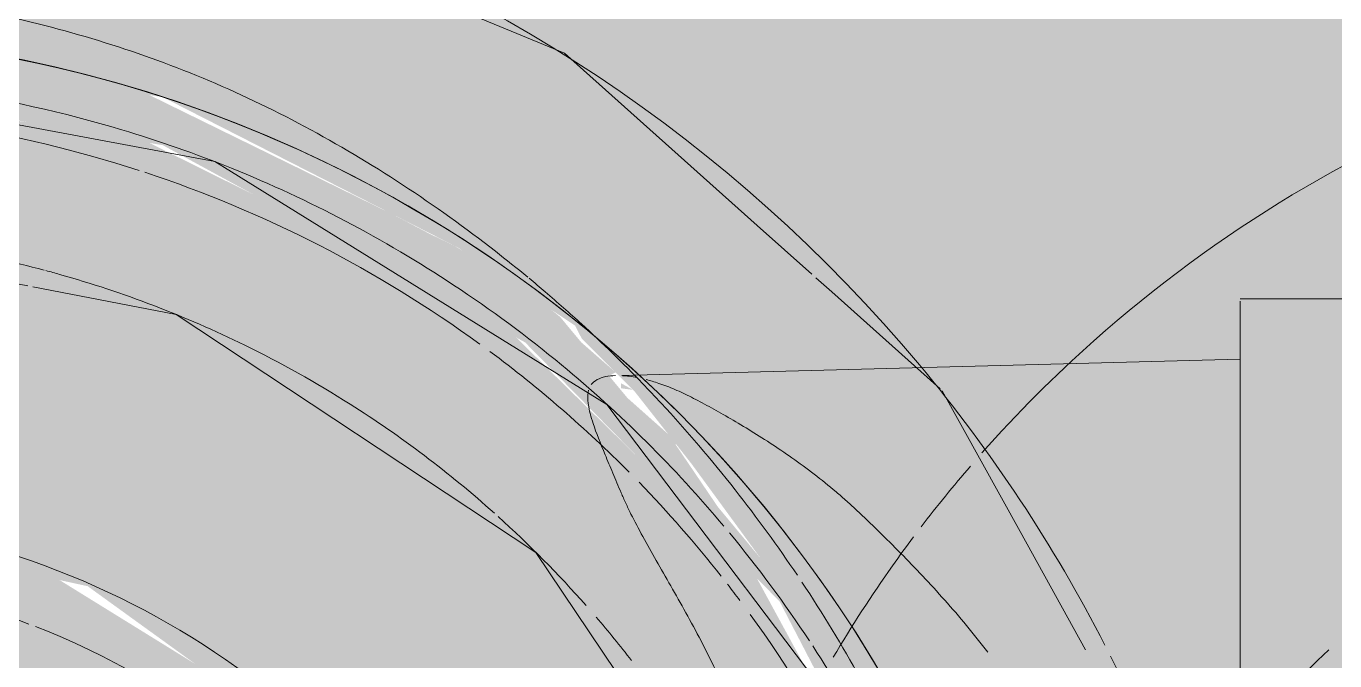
# Model space of a CAD drawing. Header units: metres. Extents: x 1.1 to 88.1, y -3.7 to 23.8.
# Drawn here: x 23.97653 to 24.00674, y 22.12037 to 22.13502 of the extents above; entities that cross this region are included whole.
import ezdxf

# ---------------------------------------------------------------- set-up
doc = ezdxf.new("R2010")
doc.units = ezdxf.units.M
doc.layers.add('1095_ARQ_BASE_dwg', color=7, linetype='Continuous', lineweight=5, true_color=0x767676)
doc.layers.add('A-FLOR', color=7, linetype='Continuous', lineweight=9, true_color=0x007f00)
doc.layers.add('LAYOUT-WC_COZINHA', color=7, linetype='Continuous', lineweight=5)
doc.layers.add('P-SANR-FIXT', color=7, linetype='Continuous', lineweight=5)

# ---------------------------------------------------------------- blocks, each defined once
blk = doc.blocks.new('1095_ARQ_BASE_dwg_A$C331B23C5-V4-TÉRREO')
at = {"layer": 'LAYOUT-WC_COZINHA', "color": 254, "true_color": 0xe6e6e6}
for radius, start, end in [(0.02173008093745888, 313.4386172301925, 320.9453851844161), (0.03065085100652099, 324.689043709884, 329.3898405310969), (0.03065085100652095, 311.6277982307926, 318.4733296599605)]:
    blk.add_arc((0.1988713163498231, 0.4000000485780205), radius, start, end, dxfattribs=at)
at = {"layer": 'LAYOUT-WC_COZINHA', "color": 7, "true_color": 0xf2f2f2}
for radius, start, end in [(0.03065085100652091, 323.1499350355158, 324.6890437098821), (0.03065085100652079, 319.2244695026557, 322.5936455559533)]:
    blk.add_arc((0.1988713163498231, 0.4000000485780205), radius, start, end, dxfattribs=at)
at = {"layer": 'LAYOUT-WC_COZINHA', "color": 254, "true_color": 0xcecece}
blk.add_arc((0.1988713163498231, 0.4000000485780205), 0.0306508510065208, 290.3570076694925, 311.6277982307911, dxfattribs=at)
blk = doc.blocks.new('1095_ARQ_BASE_dwg-4006143-TÉRREO')
at = {"rotation": 270}
blk.add_blockref('1095_ARQ_BASE_dwg_A$C331B23C5-V4-TÉRREO', (16.30244843990409, 13.27780630161033), dxfattribs=at)
blk = doc.blocks.new('USO_ESG_Cuba lavatório retângular - Uso geral-4012784-TÉRREO')
at = {"layer": 'P-SANR-FIXT', "true_color": 0xf3f3f3, "transparency": 33554560}
h = blk.add_hatch(color=7, dxfattribs=at)
h.paths.add_polyline_path([(0.1869294648993255, -0.357624999999909), (0.1869294648993261, -0.1449999999999898), (-0.1858498807490143, -0.1449999999999861), (-0.1858498807490148, -0.3576249999999097), (0.1866170412062196, -0.357624999999909)])
h.paths.add_polyline_path([(0.03085075423785871, -0.2499999999999835), (0.02853169548887802, -0.2605591455053556), (0.02313259905116912, -0.2689772181100412), (0.02216480677848439, -0.2697392606215501), (0.01763355756879813, -0.2742705098312342), (0.00927050983127133, -0.2785316954888421), (2.382307684456464e-14, -0.2799999999999854), (-0.009270509831225848, -0.2785316954888422), (-0.01763355756875049, -0.2742705098312342), (-0.02427050983122569, -0.2676335575687601), (-0.0251214761728119, -0.2661279080109749), (-0.02906568206069272, -0.2597400045693585), (-0.03112010454866174, -0.2499999999999837), (-0.02853169548883146, -0.2391271243805648), (-0.02329843698086969, -0.2310628503781256), (-0.02174433880653905, -0.2298402714065292), (-0.01763355756875049, -0.2257294901687417), (-0.008846695337719012, -0.221401178889773), (0.000539792075152667, -0.2200854946656971), (0.00927050983127133, -0.2214683045111337), (0.01763355756879705, -0.2257294901687416), (0.02427050983127117, -0.2323664424312071), (0.0262010603231194, -0.235807013857252), (0.02875675427854008, -0.2397917578825391), (0.03037067809956857, -0.2476596305875227)])
h = blk.add_hatch(color=7, dxfattribs=at)
h.paths.add_polyline_path([(0.02533763338724237, -0.2344607903328328), (0.02427050983127117, -0.2323664424312071), (0.02411113747496271, -0.2325484830128858), (0.02427050983127117, -0.2327969705296536)])
h.paths.add_polyline_path([(0.02216480677848548, -0.2302607393784257), (0.01763355756879705, -0.2257294901687416), (0.00927050983127133, -0.2214683045111337), (2.382307684456464e-14, -0.2199999999999818), (-0.009270509831225848, -0.2214683045111338), (-0.01763355756875049, -0.2257294901687417), (-0.02174433880653905, -0.2298402714065292), (-0.01512085696504463, -0.2246297063650442), (-0.005298960460592389, -0.2211704951486595), (0.005176605270418327, -0.2211704951486595), (0.01558627173027372, -0.2250807813319949), (0.01923043080564075, -0.2279502030173084)])
h.paths.add_polyline_path([(0.02216480677848439, -0.2697392606215501), (0.0149526239992961, -0.2754181547743642), (0.005115685665228228, -0.2788507627995166), (-0.005298960460591306, -0.2788295048513077), (-0.01512085696504354, -0.2753702936349231), (-0.02174433880652822, -0.2701597285934554), (-0.01763355756875049, -0.2742705098312342), (-0.008846695337719012, -0.2785988211101942), (0.0005397920751537499, -0.2799145053342788), (0.00927050983127133, -0.2785316954888421), (0.01763355756879813, -0.2742705098312342)])
h.paths.add_polyline_path([(-0.02391126502494523, -0.2320071976249332), (-0.02427050983122569, -0.2323664424312072), (-0.02414439462078277, -0.2323664424312072)])
h = blk.add_hatch(color=7, dxfattribs=at)
h.paths.add_polyline_path([(0.008961492836891504, -0.2224193610274232), (0.004590060453473843, -0.2211339034133064), (0.00107646400322933, -0.2211704951486595), (0.008652475842520341, -0.2223704175437216)])
h.paths.add_polyline_path([(0.0300000000000235, -0.2499999999999835), (0.02853169548887802, -0.2407294901687382), (0.02399438216739933, -0.2323664424312071), (0.02292684928999008, -0.231022781889926), (0.02216480677848331, -0.2302607393784257), (0.0149526239992961, -0.2245818452256116), (0.00940909705789155, -0.2226474267693292), (0.01763355756879705, -0.2271262924154066), (0.02356980799344345, -0.2331668081476626), (0.02762958245628254, -0.2413475241574914), (0.02900000000001831, -0.2499999999999835), (0.02959928155077139, -0.2499999999999835)])
h.paths.add_polyline_path([(1.840874119807268e-14, -0.2209999999999815), (-0.006172342022647001, -0.2214683045111338), (-0.008652475842477025, -0.2223704175437216), (-0.001021336680901484, -0.2211617638385803)])
h.paths.add_polyline_path([(-0.008961492836855768, -0.2224193610274232), (-0.01512085696504463, -0.2246297063650442), (-0.02346149283685572, -0.2315574254368437), (-0.02427050983122569, -0.2325607816963789), (-0.0251214761728119, -0.2340365579130425), (-0.02862534557809197, -0.2413207735616555), (-0.02982850638683382, -0.2499999999999837), (-0.02896880295333251, -0.2498030295994473), (-0.02742318694958067, -0.2407294901687383), (-0.02287370758456288, -0.2323664424312072), (-0.01683319185230797, -0.2264301920065564), (-0.009032939408807355, -0.2224557648741196)])
h = blk.add_hatch(color=7, dxfattribs=at)
h.paths.add_polyline_path([(0.03085075423786087, -0.2499999999999835), (0.02832062273722039, -0.2391117576227932), (0.02625332195382235, -0.2362579303333787), (0.02853169548887802, -0.2407294901687382), (0.0300000000000235, -0.2499999999999835)])
h.paths.add_polyline_path([(0.0235005591612204, -0.2315964917611596), (0.02313259905116912, -0.231022781889926), (0.02347751561323359, -0.2315734482131771)])
h.paths.add_polyline_path([(-0.02174433880653905, -0.2298402714065292), (-0.02329843698086969, -0.2310628503781256), (-0.02296691777814089, -0.2310628503781256), (-0.02187504778902762, -0.2299709803890156)])
h.paths.add_polyline_path([(-0.02473141780714392, -0.2332710252668231), (-0.02896880295333251, -0.2398006921695213), (-0.03112010454866065, -0.2499999999999837), (-0.02999999999997694, -0.2499999999999837), (-0.02853169548883146, -0.2407294901687383), (-0.02489539366373484, -0.2335928460056124)])
at = {"layer": 'P-SANR-FIXT', "color": 8, "true_color": 0x808080, "flags": 128}
blk.add_lwpolyline([(-0.0289999999999815, -0.2499999999999837), (-0.02704463938924065, -0.2395315960956219), (-0.0214422427375692, -0.2304748821672448), (-0.01294830699244713, -0.2240511783306102), (-0.008925505879602077, -0.2229023118418197)], dxfattribs=at)
at = {"layer": 'P-SANR-FIXT', "color": 8, "true_color": 0x808080}
for centre, radius, start, end in [((3.790034952544374e-15, -0.2500000000000009), 0.03000000000000018, 5.915831707522141e-13, 180.0000000000006), ((-1.624300693947589e-15, -0.2500000000000009), 0.02899999999999968, 123.4498107899379, 129.5802092623178), ((-1.624300693947589e-15, -0.2500000000000009), 0.02899999999999987, 140.4197907376802, 146.5501892100546), ((-1.624300693947589e-15, -0.2500000000000009), 0.02900000000000007, 158.0128132541248, 163.3180037584278)]:
    blk.add_arc(centre, radius, start, end, dxfattribs=at)
at = {"layer": 'P-SANR-FIXT'}
blk.add_arc((3.790034952544374e-15, -0.2500000000000009), 0.03000000000000186, 5.088887490341627e-14, 180, dxfattribs=at)
at = {"layer": 'P-SANR-FIXT', "color": 9, "true_color": 0xb9b9b9}
for radius, start, end in [(0.02899999999999991, 111.9871867458893, 123.1686474994104), (0.02899999999999976, 129.9756317165234, 140.4197907376867), (0.02899999999999979, 146.5501892100588, 158.0128132541223), (0.02900000000000208, 163.3180037584271, 180)]:
    blk.add_arc((-1.624300693947589e-15, -0.2500000000000009), radius, start, end, dxfattribs=at)
at = {"layer": 'P-SANR-FIXT', "color": 8, "true_color": 0x808080}
for points, knots in [([(-0.01733990176433876, -0.2259748713643814), (-0.01661447824157873, -0.2254930210985326), (-0.0151388674659253, -0.2245976332666371), (-0.01281738829727617, -0.2234469901093273), (-0.01078607845700059, -0.2226351613973761), (-0.009547060414531428, -0.2222242596805273), (-0.009142605193543454, -0.2220988798923324)], [0.3055555555555556, 0.3055555555555556, 0.3055555555555556, 0.3055555555555556, 0.3333333333333333, 0.361111111111111, 0.3888888888888888, 0.4022782695010805, 0.4022782695010805, 0.4022782695010805, 0.4022782695010805]), ([(-0.02192373168158313, -0.2296519811028674), (-0.02177402659485607, -0.2295077169350898), (-0.02099129811440351, -0.2287682680163268), (-0.01953963481382521, -0.2275298759163677), (-0.01816791568306097, -0.2265311879255193), (-0.01749643515931911, -0.2260795053154409)], [0.2433381971917574, 0.2433381971917574, 0.2433381971917574, 0.2433381971917574, 0.25, 0.2777777777777778, 0.3035550698867272, 0.3035550698867272, 0.3035550698867272, 0.3035550698867272])]:
    blk.add_open_spline(points, degree=3, knots=knots, dxfattribs=at)
at = {"layer": 'P-SANR-FIXT'}
for points, knots in [([(-0.02403998180995178, -0.2319027482001761), (-0.02379727600941738, -0.2316179424690302), (-0.0231158109452464, -0.2308459525267121), (-0.02239825321203526, -0.2301092565046534), (-0.02192373168158313, -0.2296519811028674)], [0.2102138253695168, 0.2102138253695168, 0.2102138253695168, 0.2102138253695168, 0.2222222222222222, 0.2433381971917574, 0.2433381971917574, 0.2433381971917574, 0.2433381971917574]), ([(-0.03112010454868069, -0.250000000000001), (-0.03105362433145377, -0.2481783265249995), (-0.03073618522186431, -0.24553804529766), (-0.02987031279107669, -0.2421968041518991), (-0.02872634851096009, -0.2389891832788856), (-0.02705994469919547, -0.2358968064746852), (-0.02551123722189168, -0.2337410398351793), (-0.02497458883688083, -0.2330510086531603)], [0, 0, 0, 0, 0.05555555555555555, 0.08333333333333333, 0.1111111111111111, 0.1666666666666667, 0.1944444444444444, 0.1944444444444444, 0.1944444444444444, 0.1944444444444444])]:
    blk.add_open_spline(points, degree=3, knots=knots, dxfattribs=at)
at = {"layer": 'P-SANR-FIXT', "color": 8, "true_color": 0x808080}
for points in [[(-0.02435206561145517, -0.2322745689903757), (-0.02424882609734477, -0.2321496908823157), (-0.02414480894535445, -0.2320257587292874), (-0.02403998180995178, -0.2319027482001761)], [(-0.02497458883688083, -0.2330510086531603), (-0.02477851308797789, -0.2327988912806703), (-0.02457971234495442, -0.2325505862453705), (-0.02437794424097358, -0.2323059112329096)]]:
    blk.add_open_spline(points, degree=3, dxfattribs=at)
blk = doc.blocks.new('USO_ESG_Sifão de Uso Geral - Sifão para lavatório-4012786-TÉRREO')
at = {"layer": 'P-SANR-FIXT', "color": 8, "true_color": 0x797979}
for p, q in [((-0.02388009809942902, -0.2132404111362248), (-0.02388009809942902, -0.2158568159528109)), ((-0.01403636948615235, -0.2158568159528282), (-0.02382200383151755, -0.2158568159528282)), ((-0.02248571543988311, -0.2158568159528109), (-0.02211088125448195, -0.2301286232600034)), ((-0.02219756393782678, -0.2232281122994648), (-0.02403550697624699, -0.2252862504826354))]:
    blk.add_line(p, q, dxfattribs=at)
at = {"layer": 'P-SANR-FIXT', "color": 9, "true_color": 0xbcbcbc}
for p, q in [((-0.02271132290724617, -0.2158568159528282), (-0.02382200383151701, -0.2158568159528282)), ((-0.02248571543990043, -0.2158568159528282), (-0.0194732007932217, -0.2158568159528282)), ((-0.01934528742794644, -0.2158568159528282), (0, -0.2158568159528282)), ((-0.018507499968464, -0.2209376364967422), (-0.02175649602894288, -0.2227342021587959)), ((-0.02180308460531766, -0.2227863722891702), (-0.02219756393782678, -0.2232281122994648)), ((-0.02403550697624699, -0.2252862504826354), (-0.02436114005260332, -0.2256508960968599)), ((-0.02444732064882195, -0.2257474015771785), (-0.02557307762368281, -0.2270080300985749))]:
    blk.add_line(p, q, dxfattribs=at)
at = {"layer": 'P-SANR-FIXT', "color": 254, "true_color": 0xdddddd}
for p, q in [((-0.01951738009260698, -0.2158568159528282), (-0.0225521788514881, -0.2158568159528282)), ((-0.02248571543990043, -0.2158568159528282), (-0.01947320079322224, -0.2158568159528282)), ((-0.01934528742794644, -0.2158568159528282), (-0.005819731398602379, -0.2158568159528282)), ((-0.01403636948615235, -0.2158568159528282), (-0.01931940518979337, -0.2158568159528282)), ((-0.01577434641823847, -0.2194263112362455), (-0.018507499968464, -0.2209376364967422))]:
    blk.add_line(p, q, dxfattribs=at)
at = {"layer": 'P-SANR-FIXT', "color": 8, "true_color": 0x808080}
blk.add_line((-0.02417453240790607, -0.2438451037933335), (-0.02535473021850028, -0.2499999999999837), dxfattribs=at)
at = {"layer": 'P-SANR-FIXT', "color": 8, "true_color": 0x808080, "flags": 128}
blk.add_lwpolyline([(1.732587406877428e-14, -0.2246060849039471), (-0.009764060963254068, -0.2265582842477198), (-0.01802686516222551, -0.2321147251537007), (-0.02351797904036316, -0.240421086399743), (-0.02415240806594549, -0.2437297222639029)], dxfattribs=at)
at = {"layer": 'P-SANR-FIXT', "color": 8, "true_color": 0x797979, "flags": 128}
blk.add_lwpolyline([(-0.02557307762368281, -0.2270080300985749), (-0.02954356584371691, -0.2314542034786219), (-0.03401207406079296, -0.242257411966468), (-0.03434721384623573, -0.2482944531152416)], dxfattribs=at)
at = {"layer": 'P-SANR-FIXT', "color": 9, "true_color": 0xbcbcbc}
for radius, start, end in [(0.03484968565129566, 99.70135754405271, 116.6461700771394), (0.03484968565129593, 117.1163956998593, 129.8989262658531)]:
    blk.add_arc((0, -0.2500000000000009), radius, start, end, dxfattribs=at)
at = {"layer": 'P-SANR-FIXT', "color": 9, "true_color": 0xbfbfbf}
for radius, start, end in [(0.02822349525623149, 108.2903796348468, 126.0000000000031), (0.02822349525623123, 126.8189930229881, 127.7785084374354), (0.02822349525623138, 128.2586446255102, 134.1086776562447), (0.0253939150960385, 127.6991889927192, 130.6125427626347), (0.02822349525623109, 134.7800862559669, 143.4192011927764), (0.01750000469312075, 90, 158.7858039684736), (0.02539391509603859, 138.1989370064799, 147.6376867426308), (0.02822349525623135, 144.0000000000045, 161.7096203651271), (0.01888887034603919, 118.4416452375933, 241.5583547624063), (0.02539391509603876, 153.9261303949986, 164.2656334787571), (0.02822349525623139, 161.9999999999978, 198.0000000000019), (0.0175000046931205, 159.3211955666386, 269.9999999999996)]:
    blk.add_arc((0, -0.2500000000000009), radius, start, end, dxfattribs=at)
at = {"layer": 'P-SANR-FIXT', "color": 8, "true_color": 0x797979}
blk.add_arc((0, -0.2500000000000009), 0.03484968565129581, 129.8989262658582, 195.0000000000005, dxfattribs=at)
at = {"layer": 'P-SANR-FIXT', "color": 8, "true_color": 0x808080}
for radius, start, end in [(0.02539391509603861, 131.4240903119899, 137.941008469478), (0.01888887034603919, 118.4416452375933, 241.5583547624063), (0.02539391509603862, 147.6376867426346, 153.9261303950009), (0.02539391509603851, 164.2656334787598, 165.0000000000011), (0.02539391509603894, 165.0929431046952, 170.2142117106587)]:
    blk.add_arc((0, -0.2500000000000009), radius, start, end, dxfattribs=at)
at = {"layer": 'P-SANR-FIXT', "color": 9, "true_color": 0xbcbcbc}
blk.add_open_spline([(-0.01572302886355779, -0.2216835803078324), (-0.01614394918731905, -0.2220063178235561), (-0.01694322169826588, -0.2226737371236799), (-0.01784499528796319, -0.2235285963479846), (-0.0184285864322295, -0.2241172337757325), (-0.01874851688713001, -0.224448547977604), (-0.01898206940410084, -0.2246923625781839), (-0.01920779990655751, -0.2249366726685891), (-0.01949672719469079, -0.2252695181582219), (-0.01997262552510206, -0.2258619850975279), (-0.0205703898494284, -0.2267186032267743), (-0.02106371957302578, -0.2275329907415806), (-0.02135353969188646, -0.2280514550802003), (-0.02150276782851676, -0.228329429064013), (-0.02160641254581269, -0.2285259821496743), (-0.02170129298084064, -0.2287167095538027), (-0.02181532965522151, -0.2289713205951404), (-0.02192547344733281, -0.2292607182798169), (-0.02198967799877909, -0.2294778938665511), (-0.02201397839674914, -0.2295729698566059)], degree=3, knots=[0.25, 0.25, 0.25, 0.25, 0.2777777777777778, 0.3055555555555556, 0.3194444444444444, 0.3263888888888888, 0.3333333333333333, 0.3402777777777778, 0.3472222222222222, 0.361111111111111, 0.3888888888888888, 0.4166666666666666, 0.4305555555555555, 0.4375, 0.4444444444444444, 0.4513888888888888, 0.4583333333333333, 0.4722222222222222, 0.4836173496233787, 0.4836173496233787, 0.4836173496233787, 0.4836173496233787], dxfattribs=at)
at = {"layer": 'P-SANR-FIXT', "color": 8, "true_color": 0x808080}
blk.add_open_spline([(-0.02143249050766385, -0.2309053096585422), (-0.02130568363528768, -0.2308855566082328), (-0.02097224536518516, -0.2307966178949697), (-0.02042518096176822, -0.2305811392988112), (-0.01993395719871345, -0.2303739978909561), (-0.01963520559252075, -0.2302466596218556), (-0.0194026411487766, -0.2301494199999937), (-0.01916194805615188, -0.2300436288305019), (-0.01883010481430277, -0.2298828187140896), (-0.01822114325250048, -0.2295610539170824), (-0.01727171986926843, -0.2290111462520755), (-0.01621692685179364, -0.2284170223840155), (-0.01553548226221391, -0.2280749163631497), (-0.01530287043505861, -0.2279641390027967)], degree=3, knots=[0.5897058362816519, 0.5897058362816519, 0.5897058362816519, 0.5897058362816519, 0.6111111111111112, 0.6388888888888888, 0.6527777777777777, 0.6597222222222221, 0.6666666666666666, 0.6736111111111112, 0.6805555555555556, 0.6944444444444444, 0.7222222222222222, 0.75, 0.7638888888888888, 0.7638888888888888, 0.7638888888888888, 0.7638888888888888], dxfattribs=at)
at = {"layer": 'P-SANR-FIXT', "color": 8, "true_color": 0x797979}
blk.add_open_spline([(-0.02206035702401212, -0.2297796225390641), (-0.02207243162392199, -0.229842579000332), (-0.02209096325417928, -0.2299586957565465), (-0.02210113272897192, -0.2300679545312478), (-0.02210406400982094, -0.2301177938128318)], degree=3, knots=[0.4920711626226495, 0.4920711626226495, 0.4920711626226495, 0.4920711626226495, 0.5, 0.5070870169122738, 0.5070870169122738, 0.5070870169122738, 0.5070870169122738], dxfattribs=at)
at = {"layer": 'P-SANR-FIXT', "color": 9, "true_color": 0xb9b9b9}
for points, knots in [([(-0.02210692901527354, -0.2302764305296723), (-0.02210474214946499, -0.2303594888438926), (-0.02207832756446381, -0.2306017025037001), (-0.02198993800204113, -0.2307679400705966), (-0.02190014631990199, -0.2308364481399522)], [0.5149190449426007, 0.5149190449426007, 0.5149190449426007, 0.5149190449426007, 0.5277777777777778, 0.5555555555555556, 0.5555555555555556, 0.5555555555555556, 0.5555555555555556]), ([(-0.02177184669154314, -0.2308995718277759), (-0.021705154499748, -0.2309185871979575), (-0.02159794636474108, -0.2309260386327942), (-0.02147024181777414, -0.2309111902824661), (-0.02143249050766385, -0.2309053096585422)], [0.5671806985953659, 0.5671806985953659, 0.5671806985953659, 0.5671806985953659, 0.5833333333333334, 0.5897058362816519, 0.5897058362816519, 0.5897058362816519, 0.5897058362816519])]:
    blk.add_open_spline(points, degree=3, knots=knots, dxfattribs=at)

msp = doc.modelspace()

# ---------------------------------------------------------------- hatches: boundary and pattern name
at = {"layer": 'A-FLOR', "true_color": 0x464646}
h = msp.add_hatch(color=49, dxfattribs=at)
h.paths.add_polyline_path([(23.86530572828888, 21.89985555029133), (24.05041501078703, 21.90002592115989), (24.05039976101828, 21.96058582848902), (24.04911501078703, 21.9607230474363), (24.04911501078703, 21.97572004833598), (24.05041501078703, 21.97771964845594), (24.05047126435938, 21.97880227466483), (24.051255165025, 21.98410237572477), (24.05207791032474, 21.98868714928532), (24.05416738989602, 21.99526883517365), (24.05845480169875, 22.00224186087117), (24.06298636648616, 22.00806780388802), (24.06348110819061, 22.01040083912661), (24.07408665058317, 22.02100637916792), (24.07500598119773, 22.02009024337269), (24.14071667344941, 22.08580092105629), (24.01541513876611, 22.08580092105629), (24.01515137782654, 22.08229199236749), (24.01440299525409, 22.08057434786089), (24.01318927467979, 22.07910492900477), (24.01159459140123, 22.0783458971168), (24.00929523289793, 22.07864986073318), (24.00819117618042, 22.07950850948318), (24.00717472637818, 22.08097082295684), (24.00455832156159, 22.08117734695053), (24.00455832156159, 22.08236520561638), (23.99694099277638, 22.08266297477772), (23.99468564734567, 22.07992307301247), (23.98737333627193, 22.07447691766654), (23.97943489987681, 22.07118870964764), (23.97041513751442, 22.07000123540499), (23.96067513294504, 22.07148704373796), (23.95299029468877, 22.07467020796836), (23.94577268846816, 22.08020847201004), (23.94023442442649, 22.08742607823064), (23.93669571551516, 22.09626571627282), (23.93556545186312, 22.10485092105628), (23.93675292610577, 22.11387068341867), (23.94064215646632, 22.12280713062157), (23.9463969687738, 22.12997239722911), (23.95358437176114, 22.13527770892468), (23.96139537515202, 22.13851313246493), (23.97041513751441, 22.13970060670758), (23.98035845486791, 22.13813058346201), (23.98783998034006, 22.13503163414421), (23.9957226923546, 22.12862658735626), (23.99694099277638, 22.12703886733485), (24.00455832156159, 22.12756224396353), (24.00455832156159, 22.12873101915573), (24.00717472637818, 22.12873101915573), (24.0088601800553, 22.13072027516138), (24.00984957731166, 22.1313100821252), (24.01159459140123, 22.13135594499577), (24.01361043927727, 22.13005869678849), (24.01484873470006, 22.12852278271741), (24.01541513876611, 22.12538326135368), (24.01541513876611, 22.12390092105628), (24.17020352677982, 22.12390092105628), (24.17003315591127, 22.27925216239379), (24.16873906068576, 22.28713377072575), (24.16592365863063, 22.29393075255075), (24.16041185411172, 22.30088071191526), (24.15423084139735, 22.30562356978404), (24.1465262263717, 22.30881492582052), (24.13744705034885, 22.30990343793323), (23.86185622709441, 22.30973306706468), (23.85418900515397, 22.30852777359012), (23.84717763693744, 22.30562356978404), (23.84022767757293, 22.30011176526513), (23.83548481970416, 22.29393075255075), (23.83229346366767, 22.28622613752511), (23.83120495155496, 22.27714696150226), (23.83137532242352, 21.93050682583077), (23.83266941764903, 21.92262521749882), (23.83548481970415, 21.91582823567381), (23.84099662422307, 21.9088782763093), (23.84717763693744, 21.90413541844052), (23.85488225196308, 21.90094406240404), (23.86328815616363, 21.89985555029133)])
h.paths.add_polyline_path([(24.12959790197703, 21.89985555029133), (24.13955225124038, 21.90002592115989), (24.14743385957233, 21.9013200163854), (24.15423084139735, 21.90413541844052), (24.16118080076185, 21.90964722295944), (24.16592365863063, 21.91582823567381), (24.16911501466711, 21.92353285069945), (24.17020352677982, 21.9326120267223), (24.17003315591127, 22.05854886079437), (24.10329307703039, 21.99167366902362), (24.10421240764495, 21.99089266091455), (24.09315259209099, 21.98019073176527), (24.09108606367693, 21.97960461350047), (24.09022590368263, 21.97854821098133), (24.09041501078704, 21.9784159815852), (24.09069144407628, 21.97729445150338), (24.09171501078703, 21.97557446613046), (24.09171501078703, 21.96072304743628), (24.09041501078704, 21.96051009002351), (24.09041501078704, 21.89985555029133), (24.11962414070531, 21.89985555029133)])
h.paths.add_polyline_path([(23.85558381133807, 21.92423441007444), (23.85356625084858, 21.92861927972173), (23.85390268783976, 21.92829300122407)])
h.paths.add_polyline_path([(23.85558381133807, 22.28552457815012), (23.86045463323471, 22.28769210660173), (23.8596424024877, 22.28720570164842), (23.85887849938709, 22.28688928262382)])
h = msp.add_hatch(color=49, dxfattribs=at)
h.paths.add_polyline_path([(23.97041513751442, 22.07000123540499), (23.97943489987681, 22.07118870964764), (23.98783998034006, 22.07467020796836), (23.9957226923546, 22.08107525475631), (23.99694099277638, 22.08266297477772), (23.99014112867566, 22.08266926209311), (23.98881864575324, 22.08135036189508), (23.9874609098309, 22.08028091968015), (23.98460812365715, 22.07864986073318), (23.98062337963187, 22.07609416677776), (23.97041513751442, 22.07400016681844), (23.95952689509609, 22.07653029834546), (23.95143791940436, 22.08171832200513), (23.94936184193354, 22.08400014923713), (23.94584513613828, 22.0878051487398), (23.94183449854185, 22.09588942821941), (23.94041513751442, 22.10485092105627), (23.94188344202556, 22.11412143088753), (23.94646727967968, 22.12280713062157), (23.95336936519794, 22.12942092243241), (23.95584690878825, 22.1309845410234), (23.96067513294504, 22.13391660311699), (23.97041513751442, 22.13597102560496), (23.98128801313383, 22.13338261654513), (23.98957868937446, 22.12786156369978), (23.99042623160502, 22.12678419866752), (23.99694099277638, 22.12703886733485), (23.99443330625503, 22.12997239722911), (23.98718283917998, 22.13530383092511), (23.97943489987681, 22.13851313246493), (23.97041513751441, 22.13970060670758), (23.96067513294504, 22.1382147983746), (23.95245892794913, 22.13462390210437), (23.94577268846816, 22.12949337010253), (23.94023442442649, 22.12227576388193), (23.93673014139972, 22.11369761639402), (23.93563651683799, 22.10431112898114), (23.93675292610577, 22.09583115869389), (23.94023442442649, 22.08742607823064), (23.94614462768317, 22.07992307301247), (23.95338962056591, 22.07450480177424), (23.96139537515202, 22.07118870964764), (23.96384270865784, 22.07086651207917)])
h.paths.add_polyline_path([(24.01159459140123, 22.0783458971168), (24.01345790838381, 22.07931374106412), (24.01499537796138, 22.08171832200513), (24.01541513876611, 22.08431858075889), (24.01541513876611, 22.08580092105629), (24.14093890044321, 22.08602314800082), (24.14376667412559, 22.08885092105628), (24.01541513876611, 22.0889511191889), (24.01541513876611, 22.12085092105629), (24.16520352677982, 22.12085092105629), (24.16520352677982, 22.12134870499838), (24.16873906068576, 22.12134870499838), (24.16873906068576, 22.12325180804709), (24.17003315591127, 22.1233750901221), (24.1698108526285, 22.12390092105628), (24.01541513876611, 22.12417032624608), (24.01517128692134, 22.12733663649619), (24.01434770164603, 22.12932052867122), (24.01286085881766, 22.13072027516138), (24.01159459140123, 22.13135594499577), (24.0096193193767, 22.13130403043202), (24.00805922763998, 22.12997239722911), (24.00717472637818, 22.12873101915573), (24.00455832156159, 22.12847146213423), (24.00455832156159, 22.12733663649619), (23.99694099277638, 22.12703886733485), (24.00099183487147, 22.12134870499838), (24.0041001336291, 22.11369761639402), (24.00519375819084, 22.10431112898114), (24.00407734892305, 22.09583115869389), (24.00059585060234, 22.08742607823064), (23.99694099277638, 22.08266297477772), (24.00455832156159, 22.08213959814904), (24.00455832156159, 22.08097082295684), (24.00717472637818, 22.08097082295684), (24.00880049135499, 22.07903463191448), (24.00964075278439, 22.07839781168041)])
h.paths.add_polyline_path([(23.99054209556441, 22.08307381170625), (23.99189012631166, 22.08324596922418), (23.99622001718241, 22.08645003406548), (23.99972615500474, 22.09060332187604), (24.00273049942559, 22.09693619608805), (24.00389769854212, 22.10514522664978), (24.00271898385144, 22.1127899197669), (23.99894683300327, 22.12007235179337), (23.99500350178937, 22.1243241218495), (23.99189012631166, 22.12645587288839), (23.99071425308233, 22.12645587288839), (23.99501109386063, 22.1218457538758), (23.99901395862463, 22.11369761639402), (24.0003296428487, 22.10431112898114), (23.99894683300327, 22.09558004955592), (23.99468564734567, 22.0872173634875), (23.99059967164846, 22.0831313877903)])
h = msp.add_hatch(color=49, dxfattribs=at)
h.paths.add_polyline_path([(24.22041513751441, 22.07027999201818), (24.22041513751441, 22.07485092105629), (24.2062836477492, 22.07485092105629), (24.2061425502514, 22.0815707151729), (24.20345615504002, 22.08143156672009), (24.20369827695426, 22.07358947569468), (24.20393624914093, 22.07340862238283), (24.20393624914093, 22.07271569096782), (24.2062836477492, 22.07162071418211), (24.21918637401226, 22.07043902551933)])
h.paths.add_polyline_path([(23.9870650102728, 22.08589232400368), (23.98901589286454, 22.08773469991176), (23.98800998577305, 22.086894711491), (23.98744642526331, 22.08629691186216)])
h.paths.add_polyline_path([(23.99188491314271, 22.09147367993347), (23.99277073435282, 22.09303230573735), (23.99204383726555, 22.09173960929511)])
h.paths.add_polyline_path([(23.99506954186167, 22.09912939499056), (23.99541739405237, 22.10024750049795), (23.99527972627611, 22.10074732937483), (23.99564805037465, 22.1008856914938), (23.99599442211258, 22.10602129803112), (23.99544184612428, 22.10889549127365), (23.99530581525182, 22.1090835185617), (23.99552525095723, 22.10981279525042), (23.9950695418618, 22.1105724471218), (23.99551387380632, 22.10298723543457), (23.9951030100872, 22.09948508261995)])
h.paths.add_polyline_path([(23.99506601177704, 22.11060996352607), (23.9952796521224, 22.11097067294489), (23.99494377593627, 22.11114625600407), (23.99506080627275, 22.11066528565484)])
h.paths.add_polyline_path([(24.17397420935452, 22.12085092105629), (24.17796416354954, 22.12111388110333), (24.18154730886354, 22.12249070207167), (24.19308097113075, 22.12374953219107), (24.19720823926271, 22.12324834358648), (24.19749936576165, 22.12337002510573), (24.19826528881811, 22.12374953219107), (24.19171839518696, 22.12390092105628), (24.17020352677982, 22.12390092105628), (24.17020352677982, 22.12085092105629), (24.17264579904162, 22.12085092105629)])
h.paths.add_polyline_path([(23.9512785363969, 22.12126881440081), (23.95299029468877, 22.12321486266141), (23.95196055029229, 22.12215763221392), (23.95141954106647, 22.12145257526389)])
h.paths.add_polyline_path([(23.98933340171901, 22.12155335660555), (23.98783998034006, 22.12321486266141), (23.98869095282732, 22.12221249978483), (23.9892348188394, 22.12165450120013)])
h.paths.add_polyline_path([(24.20483545452029, 22.12392115815872), (24.2062836477492, 22.12402838612153), (24.2062836477492, 22.13485092105628), (24.22041513751441, 22.13485092105628), (24.22041513751441, 22.13942185009439), (24.21499354536148, 22.13875906064557), (24.2055269452398, 22.13802288014781), (24.20384890077475, 22.13650808395818), (24.2036878136847, 22.13607029866995), (24.20345615504002, 22.13592835940986), (24.2035503620607, 22.12392115815872), (24.20465112873916, 22.12392115815872)])
h.paths.add_polyline_path([(23.98388512288181, 22.12624953152273), (23.98311209506243, 22.126842696631), (23.98311209506243, 22.12665853656684)])
h.paths.add_polyline_path([(23.97748910374455, 22.12917181589597), (23.97600213701208, 22.12950929371443), (23.97728740962628, 22.12921612226337)])
h = msp.add_hatch(color=49, dxfattribs=at)
h.paths.add_polyline_path([(23.97041513751441, 22.07400016681844), (23.98130337989161, 22.07653029831908), (23.98415720718103, 22.07859759910248), (23.97937663035129, 22.07627028208371), (23.97041513751441, 22.07485092105627), (23.96067513294504, 22.0765584450849), (23.95622215137168, 22.07864986073318), (23.96067513294504, 22.07599811797765), (23.96626771372693, 22.07485092105627)])
h.paths.add_polyline_path([(23.98881864575324, 22.08135036189508), (23.98990171370232, 22.08236520561638), (23.98885771207757, 22.08138942821941)])
h.paths.add_polyline_path([(24.16770352677982, 22.12085092105629), (24.17020352677982, 22.12111388110333), (24.17003315591127, 22.12325180804709), (24.16873906068576, 22.12325180804709), (24.16870451697638, 22.12134870499838), (24.16520352677982, 22.12134870499838), (24.16520352677982, 22.12085092105629), (24.16715621391995, 22.12085092105629)])
h.paths.add_polyline_path([(23.99013874102193, 22.12703138494879), (23.99020549180802, 22.12706479511446), (23.98910102358827, 22.12831241389316), (23.98935533423367, 22.12781479173705), (23.98983348947453, 22.12733663649619)])
h.paths.add_polyline_path([(23.95368616278125, 22.12958233886344), (23.96145364467754, 22.13343156002883), (23.97041513751441, 22.13485092105628), (23.97968564734566, 22.13338261654513), (23.98498336624058, 22.13098454102339), (23.98061444534488, 22.13381972400963), (23.97041513751441, 22.13597102560496), (23.959542261895, 22.13338261654513), (23.95428722950343, 22.12997239722911)])
h = msp.add_hatch(color=49, dxfattribs=at)
h.paths.add_polyline_path([(23.97041513751441, 22.07485092105627), (23.97968564734566, 22.07631922556742), (23.98804869508319, 22.0808565388889), (23.98957868937446, 22.0821104055163), (23.99013874102194, 22.08267045716378), (23.98901425857171, 22.08294277696022), (23.98724832936674, 22.08128111306285), (23.97906761335691, 22.07722133860002), (23.97023813969725, 22.07587895475649), (23.96067513294504, 22.07766695362416), (23.95278157994564, 22.0819772134717), (23.94684532952099, 22.08801772920395), (23.94368936463517, 22.09364558150306), (23.94504484387948, 22.08983751351775), (23.95201162927559, 22.08135036189508), (23.95667306784512, 22.07859759910384), (23.96145364467754, 22.07627028208372), (23.96788510079849, 22.07525163950553)])
h.paths.add_polyline_path([(23.99126918219033, 22.08410188751517), (23.99144289055704, 22.08432249674951), (23.99067400536947, 22.08414535300415)])
h.paths.add_polyline_path([(23.99261282395663, 22.08580830953107), (23.99412915779219, 22.08807529115829), (23.99387663035129, 22.0878051487398), (23.9926519663697, 22.08587015532127)])
h.paths.add_polyline_path([(23.99584119331506, 22.08992093928926), (23.99682274895833, 22.09358723206844), (23.99505158794543, 22.09000878647209), (23.99583329228879, 22.08992181831431)])
h.paths.add_polyline_path([(23.94277476240036, 22.09626658737326), (23.94157278498119, 22.10385557412416), (23.9415856326631, 22.09967431578588), (23.94239880932215, 22.09734396854228)])
h.paths.add_polyline_path([(23.99805551262847, 22.09626658737327), (23.99926509384909, 22.10013033684643), (23.99902468525525, 22.10238570251358), (23.9981577236469, 22.09691192234566)])
h.paths.add_polyline_path([(23.99925337367583, 22.1058722577372), (23.9990612300615, 22.11067065245489), (23.99826883001831, 22.11208842174607), (23.99924464236574, 22.10592738505949)])
h.paths.add_polyline_path([(23.94157690135301, 22.1058722577372), (23.94236633812035, 22.11236657420259), (23.9415856326631, 22.11014988151689), (23.94158263782444, 22.10868265690327)])
h.paths.add_polyline_path([(24.16520352677982, 22.11006952791812), (24.16860362266223, 22.11369761639402), (24.16915824892279, 22.11441640241726), (24.17020352677982, 22.11568065230522), (24.17003315591127, 22.12030573427691), (24.16953365379874, 22.12030573427691), (24.16953365379874, 22.11870732751684), (24.16770352677982, 22.11870732751684), (24.16770352677982, 22.11616462955527), (24.16520352677982, 22.11616462955527), (24.16520352677982, 22.11066356313118)])
h.paths.add_polyline_path([(23.94296745819664, 22.11407336190844), (23.94754142992983, 22.12248447862505), (23.95358194566208, 22.1284207290497), (23.96176266167191, 22.13248050351254), (23.97127384356057, 22.13371491537976), (23.97968564734566, 22.13227410800588), (23.98804869508319, 22.12772462864086), (23.9895295341311, 22.12659049553851), (23.98976175715234, 22.126842696631), (23.99013874102193, 22.12703138494879), (23.98745658840802, 22.12937955947814), (23.98498336624058, 22.13068329394391), (23.97937663035129, 22.13343156002883), (23.97041513751441, 22.13485092105628), (23.96067513294504, 22.13314339702765), (23.9521405156912, 22.12848036663308), (23.9495577004648, 22.12570835810589), (23.94490631498802, 22.1195784466086), (23.94298438779385, 22.11412143088753)])
h.paths.add_polyline_path([(23.99751503675754, 22.11506082976913), (23.99546907232071, 22.12037392192326), (23.993661320047, 22.12225295179757), (23.99552737896358, 22.11865691680434), (23.9969652469281, 22.11609377877624)])
h.paths.add_polyline_path([(23.99153738331936, 22.12537174279288), (23.99135303602669, 22.12560607840443), (23.99151893856259, 22.12537322679603)])
h = msp.add_hatch(color=49, dxfattribs=at)
h.paths.add_polyline_path([(24.2062836477492, 22.07485092105629), (24.22041513751441, 22.07491161827685), (24.22041454417613, 22.08272997642081), (24.21580352285818, 22.08252859176139), (24.2143158047037, 22.08196982849332), (24.20990525768929, 22.0814656071916), (24.2062836477492, 22.08139480383742), (24.2062836477492, 22.07557743919276)])
h.paths.add_polyline_path([(23.97041513751441, 22.07585092105628), (23.9799494424266, 22.07756214441387), (23.98804869508319, 22.0819772134717), (23.99400913927975, 22.08806521215486), (23.99805551262847, 22.09626658737327), (23.99925545838634, 22.10485092105627), (23.99902468525525, 22.10731613959898), (23.99783832446402, 22.11412143088753), (23.99328884509901, 22.12248447862505), (23.98724832936675, 22.1284207290497), (23.97906761335692, 22.13248050351254), (23.96955643146825, 22.13371491537976), (23.96067513294504, 22.1320348884884), (23.95278157994564, 22.12772462864086), (23.94684532952099, 22.12168411290861), (23.94278555505815, 22.11350339689877), (23.94157371484107, 22.10431112898114), (23.9415856326631, 22.10377445705307), (23.94306256428375, 22.09544182399842), (23.94754142992984, 22.0872173634875), (23.95358194566209, 22.08128111306285), (23.96176266167192, 22.07722133860002), (23.97023813969725, 22.07587895475649)])
h.paths.add_polyline_path([(23.96334117128412, 22.12917181589591), (23.96482813801464, 22.12950929371416), (23.96354286540029, 22.12921612226283)])
h.paths.add_polyline_path([(23.95882086023056, 22.12729944175138), (23.96311180560963, 22.12912143088752), (23.96226494377957, 22.12872602786732), (23.95895102901014, 22.12735335942527)])
h.paths.add_polyline_path([(23.95709515682155, 22.12636463415782), (23.95780520198689, 22.12687874233211), (23.9577181799664, 22.12674073324633)])
h.paths.add_polyline_path([(23.95410685573972, 22.12407163008952), (23.95611889282614, 22.12577529489836), (23.9550187149503, 22.12477132427104), (23.95449875691984, 22.12437234644166)])
h.paths.add_polyline_path([(23.9512785363969, 22.12126881440081), (23.95299029468877, 22.12321486266141), (23.95278157994564, 22.12272772748101), (23.95147798789256, 22.12145198546482)])
h.paths.add_polyline_path([(23.948945361886, 22.11822816217895), (23.95071603359713, 22.12075222646548), (23.95028328537854, 22.11997177802134), (23.94919868575375, 22.11855830027094)])
h.paths.add_polyline_path([(23.9460499205484, 22.11181788420793), (23.94690391058964, 22.11412143088753), (23.94614462768317, 22.11204652745714)])
h.paths.add_polyline_path([(23.94894536188578, 22.09147367993391), (23.94809211083879, 22.09295367440863), (23.94878643776334, 22.09173960929487)])
h.paths.add_polyline_path([(23.95149687330936, 22.08814848550761), (23.94951701657802, 22.0905171242855), (23.95032048960981, 22.08968157859306), (23.95143791940436, 22.08822531573243)])
h.paths.add_polyline_path([(23.95349009493136, 22.08610346923642), (23.95196055028967, 22.08754420990206), (23.95299029468877, 22.08661625698524), (23.95338384976552, 22.08621247522476)])
h.paths.add_polyline_path([(23.95694515214663, 22.08345231059013), (23.95486281996324, 22.08484758388088), (23.95655694452675, 22.08375019277381), (23.9569335812322, 22.08346118926505)])
h.paths.add_polyline_path([(23.96334117128436, 22.08053002621656), (23.96114462768317, 22.08128410053429), (23.96321953111358, 22.08058041122503)])
h.paths.add_polyline_path([(23.99506601177704, 22.11060996352607), (23.9952796521224, 22.11097067294489), (23.99515685270498, 22.11066267056995)])
h.paths.add_polyline_path([(23.99506954186167, 22.09912939499056), (23.99551387380632, 22.10671460667799), (23.99515756147018, 22.11042572136869), (23.99541739405244, 22.10945434161482), (23.99544184612428, 22.10889549127365), (23.99564857873166, 22.1088161506177), (23.99607245256568, 22.10431112898114), (23.99564805037465, 22.10088142170097), (23.99527972627611, 22.10070502813611), (23.99552525095723, 22.09988904686214), (23.99515685270498, 22.0992749392559)])
h.paths.add_polyline_path([(23.99478035448042, 22.0978839579046), (23.9952796521224, 22.09896792178297), (23.9952796521224, 22.09873116916768), (23.99478877928599, 22.09790429718449)])
h.paths.add_polyline_path([(23.97041513751441, 22.08596205071025), (23.96287941459722, 22.08760518838055), (23.95665006244956, 22.09210602590079), (23.95284567968908, 22.09821778638456), (23.95152626716838, 22.10485092105628), (23.95316940483868, 22.11238664397348), (23.95767024235892, 22.11861599612114), (23.96384270865784, 22.12243245401903), (23.97041513751441, 22.12373979140233), (23.9779508604316, 22.12209665373202), (23.98418021257927, 22.11759581621178), (23.98798459533976, 22.11148405572799), (23.98930400786045, 22.10485092105628), (23.98766087019015, 22.09731519813909), (23.98316003266991, 22.09108584599142), (23.97698756637099, 22.08726938809354), (23.971870478699, 22.08625153607062)])
h.paths.add_polyline_path([(23.97041513751441, 22.09185092105628), (23.97468029884333, 22.0926668903198), (23.97776448667273, 22.09424431933848), (23.97960752566983, 22.09565853290086), (23.98198816590232, 22.0991106695708), (23.98297217325617, 22.10148627346995), (23.98341513751442, 22.10485092105628), (23.98259916825089, 22.1091160823852), (23.98102173923222, 22.11220027021461), (23.97960752566984, 22.11404330921171), (23.97615538899989, 22.11642394944419), (23.97377978510075, 22.11740795679804), (23.97041513751441, 22.11785092105628), (23.96644675637544, 22.11715788217248), (23.96306578835608, 22.11545752277407), (23.96067513294504, 22.11332964160647), (23.9588421091265, 22.11059117254175), (23.95785810177266, 22.10821556864261), (23.95748620248929, 22.10431112898114), (23.95823110677794, 22.10058575972737), (23.95980853579662, 22.09750157189796), (23.96122274935899, 22.09565853290086), (23.96467488602894, 22.09327789266838), (23.96705048992808, 22.09229388531453)])
h.paths.add_polyline_path([(24.17020352677982, 22.1154662711447), (24.17453218178222, 22.11949784194684), (24.17707374789222, 22.12085092105629), (24.17020352677982, 22.12085092105629), (24.17020352677982, 22.11554316746373)])
h.paths.add_polyline_path([(24.21621722291362, 22.12272997642081), (24.22041454417613, 22.12272997642081), (24.22026191511904, 22.13485092105628), (24.2062836477492, 22.13479022383571), (24.2061425502514, 22.12392115815872), (24.21295567611201, 22.1237300845707), (24.21612083343834, 22.12278840165169)])
h = msp.add_hatch(color=49, dxfattribs=at)
h.paths.add_polyline_path([(23.98595434718158, 22.07951328766906), (23.98804869508319, 22.08058041122503), (23.98783998034006, 22.08072267558324), (23.9874609098309, 22.08047955125636)])
h.paths.add_polyline_path([(23.99941513751441, 22.10485092105627), (23.99925656018777, 22.10431112898114), (23.99932964284871, 22.10431112898114)])
h.paths.add_polyline_path([(23.99054209556441, 22.08307381170625), (23.99501109386064, 22.08785608823677), (23.99899577648698, 22.09588942821941), (24.00041513751442, 22.10485092105627), (23.99881716378565, 22.11437592105628), (23.99468564734567, 22.12248447862505), (23.99189012631166, 22.12492334865796), (23.99604164116861, 22.11924430920401), (23.99926326396708, 22.10957112528822), (23.99927735214318, 22.10012779139208), (23.99894683300327, 22.098769131673), (23.9957226923546, 22.08975783538976), (23.99045045712462, 22.08306210852635)])
h.paths.add_polyline_path([(23.99694099277638, 22.08266297477772), (24.00097985096503, 22.08835313711419), (24.00422282985592, 22.09693619608805), (24.00522568194737, 22.10514822812646), (24.00387577682478, 22.11437592105628), (24.00059585060238, 22.12227576388184), (23.99694099277638, 22.12703886733485), (23.99105690863892, 22.12656228343334), (23.99189012631166, 22.12645587288839), (23.9962200171824, 22.12325180804709), (24.00009486934625, 22.11832130523789), (24.00281250042744, 22.11223027719635), (24.00386009803873, 22.10431112898114), (24.00271898385144, 22.09691192234566), (23.99894683300327, 22.0896294903192), (23.99500350178937, 22.08537772026306), (23.99189012631166, 22.08324596922418), (23.99038744356722, 22.08291915970905), (23.99583329228879, 22.08270627592101)])
h.paths.add_polyline_path([(23.95067587689286, 22.08268611427781), (23.94491410964969, 22.09012789575397), (23.94156437471488, 22.09973523539107), (23.94153749956413, 22.10865391292042), (23.94188344202556, 22.11102326307894), (23.94504484387948, 22.11997177802134), (23.94946310381441, 22.12580295475629), (23.94584513613829, 22.12189669337276), (23.94181631640421, 22.11369761639402), (23.94050063218013, 22.10431112898114), (23.94188344202556, 22.09558041122503), (23.94646727967967, 22.086894711491), (23.9505028456891, 22.08285914548157)])
h.paths.add_polyline_path([(24.07541513751442, 22.08885092105628), (24.14394473575753, 22.08902898264873), (24.14390244369942, 22.08934257661474), (24.1432285647614, 22.09013064452323), (24.1544343386873, 22.10070981633464), (24.15615059256563, 22.10121545204146), (24.16520352677982, 22.11066356313118), (24.16520352677982, 22.12085092105629), (24.01541513876611, 22.12085092105629), (24.01541513876611, 22.10891035265893), (24.07541513751442, 22.10431112898114), (24.01541513876611, 22.10070566135244), (24.01541513876611, 22.08885092105628), (24.0560445376012, 22.08885092105628)])
h.paths.add_polyline_path([(23.98840793988947, 22.12876218608125), (23.9874609098309, 22.12942092243241), (23.98804869508319, 22.12899531567708)])
h = msp.add_hatch(color=49, dxfattribs=at)
h.paths.add_polyline_path([(23.97740275698506, 22.08049426021775), (23.97968564734566, 22.08132042293186), (23.97761074391525, 22.08058041122503)])
h.paths.add_polyline_path([(23.98372701781355, 22.08333099230402), (23.98626728695501, 22.08512214232928), (23.98435578926971, 22.08381346561161), (23.98380423939992, 22.0833902465113)])
h.paths.add_polyline_path([(23.97041513751441, 22.08596205071025), (23.9779508604316, 22.08760518838055), (23.98418021257927, 22.09210602590079), (23.98798459533975, 22.09821778638456), (23.98930400786045, 22.10485092105628), (23.98766087019015, 22.11238664397348), (23.98316003266991, 22.11861599612114), (23.97698756637099, 22.12243245401903), (23.97041513751441, 22.12373979140233), (23.96287941459722, 22.12209665373202), (23.95665006244956, 22.11759581621178), (23.95284567968907, 22.11148405572799), (23.95163363848793, 22.10431112898114), (23.95316940483868, 22.09731519813909), (23.95767024235892, 22.09108584599143), (23.96384270865784, 22.08726938809354), (23.96895979632983, 22.08625153607062)])
h.paths.add_polyline_path([(23.98977617176296, 22.08872551466261), (23.99150941861067, 22.09084536108912), (23.99038913008441, 22.08952433749963), (23.99014391624142, 22.08920476859767)])
h.paths.add_polyline_path([(23.97041513751441, 22.09185092105628), (23.9661499761855, 22.0926668903198), (23.9630657883561, 22.09424431933848), (23.96067513294504, 22.0963722005061), (23.95884210912651, 22.0991106695708), (23.95785810177266, 22.10148627346995), (23.95741513751442, 22.10485092105628), (23.95823110677794, 22.1091160823852), (23.95980853579662, 22.11220027021461), (23.96122274935899, 22.11404330921171), (23.96467488602894, 22.11642394944419), (23.96705048992808, 22.11740795679804), (23.97041513751441, 22.11785092105628), (23.97468029884333, 22.11703495179276), (23.97776448667275, 22.11545752277407), (23.9798727850984, 22.11369761639402), (23.98198816590232, 22.11059117254175), (23.98297217325617, 22.10821556864261), (23.98341513751442, 22.10485092105628), (23.98259916825089, 22.10058575972737), (23.98102173923222, 22.09750157189796), (23.97960752566983, 22.09565853290086), (23.97615538899989, 22.09327789266838), (23.97377978510075, 22.09229388531453), (23.97192116495533, 22.09204919333031)])
h.paths.add_polyline_path([(23.99518102194544, 22.1008856914938), (23.99547763542549, 22.10431112898114), (23.99518440092332, 22.10092594490554)])
h.paths.add_polyline_path([(23.99478035448042, 22.11181788420796), (23.99392636443904, 22.11412143088753), (23.99462666808038, 22.11218891599929)])
h.paths.add_polyline_path([(23.99188491314291, 22.11822816217883), (23.99011424143255, 22.12075222646441), (23.99054698965029, 22.11997177802134), (23.99163158927555, 22.11855830027032)])
h.paths.add_polyline_path([(23.98734018009797, 22.12359837287577), (23.98534130630583, 22.12539502992269), (23.98556524626397, 22.12496032750846), (23.98724974601939, 22.12366776538489)])
h.paths.add_polyline_path([(23.9815090485124, 22.12750670025314), (23.9779508604316, 22.12907038129987), (23.97856533124926, 22.12872602786732), (23.9813498973584, 22.12757262281959)])
h = msp.add_hatch(color=49, dxfattribs=at)
h.paths.add_polyline_path([(23.99013874102194, 22.08267045716378), (23.99026714277236, 22.08292386238998), (23.98976175715233, 22.08285914548157)])
h.paths.add_polyline_path([(23.98901425857171, 22.08294277696022), (23.99059522958447, 22.08324596922418), (23.99126918219033, 22.08410188751517), (23.99144289055704, 22.08432249674951), (23.99376322199001, 22.08769174037852), (23.98902225634787, 22.08295077473638)])
h.paths.add_polyline_path([(23.99400913927975, 22.08806521215486), (23.99412915779219, 22.08807529115829), (23.9957226923546, 22.0899341230592), (23.99494314268847, 22.089898297057), (23.99446053145947, 22.0889511191889)])
h.paths.add_polyline_path([(23.99682561605719, 22.09359285906679), (23.99712781839737, 22.09360806333633), (23.99683336301947, 22.09360806333633)])
h.paths.add_polyline_path([(24.01541513876611, 22.10070566135244), (24.07541513751442, 22.10431112898114), (24.01541513876611, 22.10891035265893), (24.01541513876611, 22.10070981633464)])
h.paths.add_polyline_path([(23.99786281683219, 22.11407336190844), (23.99695729221871, 22.1161087241403), (23.99683336301946, 22.11609377877624), (23.99783832446402, 22.11412143088753)])
h.paths.add_polyline_path([(24.16649762200533, 22.11616462955527), (24.16770352677982, 22.11616462955527), (24.16770352677982, 22.11870732751684), (24.16953365379874, 22.1189042035037), (24.1698056648015, 22.12030573427691), (24.17003315591127, 22.12040927827692), (24.16980645150185, 22.12085092105629), (24.16520352677982, 22.12085092105629), (24.16520352677982, 22.11616462955527), (24.16621551643753, 22.11616462955527)])
h.paths.add_polyline_path([(23.9950022373931, 22.11968756516744), (23.99495657649147, 22.11986768295192), (23.99491323617996, 22.11986223988335)])
h.paths.add_polyline_path([(23.99387663035129, 22.12189669337276), (23.99151893856259, 22.12537322679603), (23.99135303602669, 22.12560607840443), (23.99014391624142, 22.12667888203866), (23.98902225634787, 22.12675106737619), (23.99376322199002, 22.12201010173403)])
h = msp.add_hatch(color=49, dxfattribs=at)
h.paths.add_polyline_path([(23.99033937826951, 22.08292103863063), (23.99014391624142, 22.0830229600739), (23.99026714277236, 22.08292386238998)])
h.paths.add_polyline_path([(23.99054209556439, 22.12662803040633), (23.99026714277236, 22.12677797972259), (23.99026714277236, 22.12666314473166)])

# ---------------------------------------------------------------- block references
at = {"layer": '1095_ARQ_BASE_dwg', "color": 253, "true_color": 0xaaaaaa, "rotation": 270.0000000000001}
msp.add_blockref('1095_ARQ_BASE_dwg-4006143-TÉRREO', (10.94260870917676, 38.80729940953847), dxfattribs=at)
at = {"layer": 'P-SANR-FIXT', "rotation": 270.0000000000001}
msp.add_blockref('USO_ESG_Cuba lavatório retângular - Uso geral-4012784-TÉRREO', (24.2204151375144, 22.1048509210563), dxfattribs=at)
at = {"layer": 'P-SANR-FIXT', "color": 9, "true_color": 0xbfbfbf, "rotation": 270.0000000000001}
msp.add_blockref('USO_ESG_Sifão de Uso Geral - Sifão para lavatório-4012786-TÉRREO', (24.2204151375144, 22.1048509210563), dxfattribs=at)

doc.saveas('drawing.dxf')
